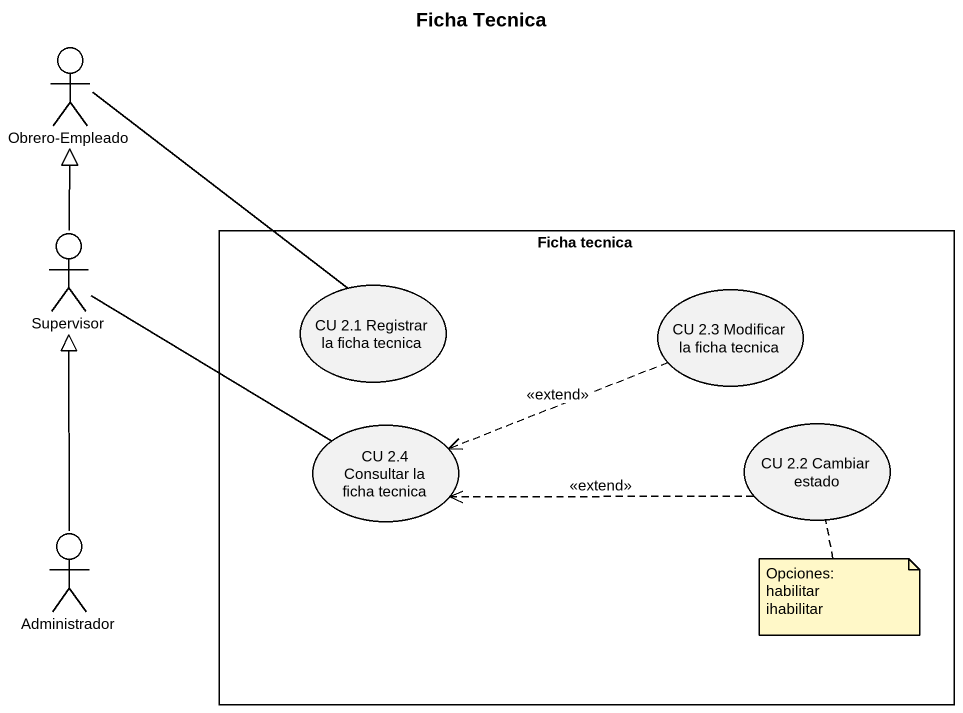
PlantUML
@startuml
title Ficha Tecnica
actor "Obrero-Empleado" as Obrero_Empleado
actor Supervisor
rectangle "Ficha tecnica" as Ficha_tecnica {
  usecase "CU 2.1 Registrar la ficha tecnica" as CU_2_1_Registrar_la_ficha
  usecase "CU 2.3 Modificar la ficha tecnica" as CU_2_3_Modificar_la_ficha
  usecase "CU 2.4 Consultar la ficha tecnica" as CU_2_4_Consultar_la_ficha
  usecase "CU 2.2 Cambiar estado" as CU_2_2_Cambiar_estado
}
actor Administrador
Obrero_Empleado -- CU_2_1_Registrar_la_ficha
Supervisor -up-|> Obrero_Empleado
Supervisor -right- CU_2_4_Consultar_la_ficha
CU_2_3_Modificar_la_ficha .left.> CU_2_4_Consultar_la_ficha : <<extend>>
CU_2_2_Cambiar_estado .left.> CU_2_4_Consultar_la_ficha : <<extend>>
Administrador -up-|> Supervisor
note bottom of CU_2_2_Cambiar_estado
  Opciones:
  habilitar
  ihabilitar
end note
@enduml
